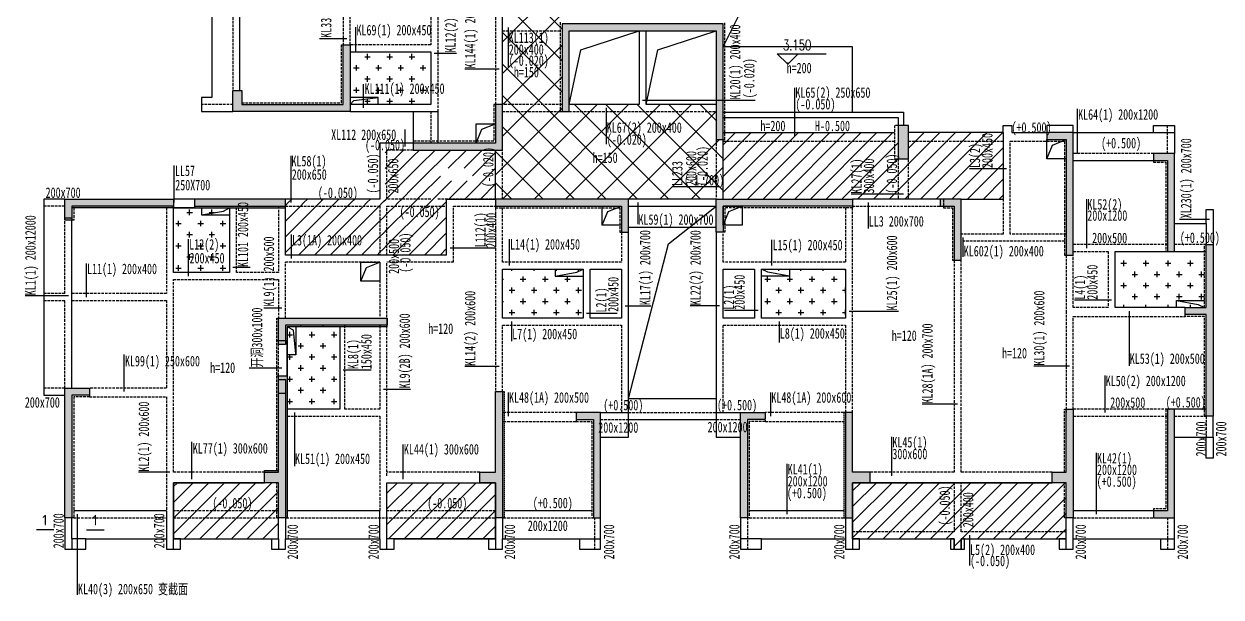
# Model space of a CAD drawing. Header units: millimetres. Extents: x 150839 to 219642, y 49429 to 88695.
# Drawn here: x 151111 to 185308, y 49429 to 65795 of the extents above; entities that cross this region are included whole.
import ezdxf
from ezdxf.enums import TextEntityAlignment as Align

# ---------------------------------------------------------------- set-up
doc = ezdxf.new("R2010")
doc.units = ezdxf.units.MM
doc.header["$LTSCALE"] = 300
doc.linetypes.add('DASH', pattern=[0.35, 0.25, -0.1])
doc.linetypes.add('HIDDEN2', pattern=[0.1875, 0.125, -0.0625])
doc.layers.get('DEFPOINTS').update_dxf_attribs({"color": 217, "linetype": 'HIDDEN2'})
for name, color, linetype in [('00-墙填充', 8, 'Continuous'), ('00-墙实线', 6, 'Continuous'), ('00-墙虚线-下层', 6, 'DASH'), ('00-平面洞口', 3, 'Continuous'), ('00-板厚度', 7, 'Continuous'), ('00-板填充', 8, 'Continuous'), ('00-梁实线', 2, 'Continuous'), ('00-梁编号', 2, 'Continuous'), ('00-梁虚线', 4, 'DASH'), ('DIM_ELEV', 3, 'Continuous'), ('E_detail', 125, 'Continuous'), ('THICK', 6, 'Continuous')]:
    doc.layers.add(name, color=color, linetype=linetype)
for name, color, linetype, lineweight in [('PUB_HATCH', 8, 'Continuous', 0), ('PUB_TEXT', 7, 'Continuous', 0), ('墙洞门', 174, 'Continuous', 18)]:
    doc.layers.add(name, color=color, linetype=linetype, lineweight=lineweight)
doc.styles.add('_TCH_DIM', font='simplex.shx', dxfattribs={"width": 0.8, "bigfont": 'gbcbig.shx'})
doc.styles.add('TSSD_Label', font='tssdeng.shx', dxfattribs={"width": 0.7, "bigfont": 'hztxt.shx'})
doc.styles.add('黑体', font='simhei.ttf', dxfattribs={"width": 0.7})

# ---------------------------------------------------------------- blocks, each defined once
blk = doc.blocks.new('df')
at = {"layer": '00-墙填充'}
for points in [[(932090, 46130), (927490, 46130), (927490, 43630), (927690, 43630), (927690, 45930), (931890, 45930), (931890, 42830), (932090, 42830)], [(921440, 45530), (921440, 43630), (918090, 43630), (918090, 44230), (918340, 44230), (918340, 43830), (921240, 43830), (921240, 45530)], [(923240, 42530), (925790, 42530), (925790, 43830), (925590, 43830), (925590, 42730), (923240, 42730)], [(937090, 42280), (937390, 42280), (937390, 43230), (937090, 43230)], [(941890, 40130), (941890, 39530), (942090, 39530), (942090, 43030), (941890, 43030), (941340, 43030), (941340, 42830), (941890, 42830)], [(944790, 39630), (944990, 39630), (944990, 42430), (944390, 42430), (944390, 42230), (944790, 42230)], [(913290, 40530), (913290, 41130), (916390, 41130), (916390, 40880), (913490, 40880), (913490, 40530)], [(916990, 41130), (916990, 40880), (917990, 40880), (918190, 40880), (919590, 40880), (919590, 41130)], [(929190, 40930), (929190, 40180), (929390, 40180), (929390, 40930), (929390, 41130), (925590, 41130), (925590, 40930), (925790, 40930)], [(932090, 40930), (932090, 40180), (931890, 40180), (931890, 40930), (931890, 41130), (935790, 41130), (935790, 40930), (935790, 40930), (935590, 40930)], [(938690, 39380), (938890, 39380), (938890, 41130), (938390, 41130), (938390, 40930), (938690, 40930)], [(945890, 34930), (945890, 37830), (945290, 37830), (945290, 38030), (945890, 38030), (945890, 39830), (946090, 39830), (946090, 34930)], [(919640, 37480), (919640, 37080), (919390, 37080), (919390, 37730), (922490, 37730), (922490, 37480)], [(919640, 36080), (919640, 32030), (919390, 32030), (919390, 33030), (918990, 33030), (918990, 33330), (919390, 33330), (919390, 36080)], [(913290, 32030), (913290, 35730), (913990, 35730), (913990, 35530), (913490, 35530), (913490, 32030)], [(925590, 33030), (925140, 33030), (925140, 33330), (925590, 33330), (925590, 35630), (925840, 35630), (925840, 32030), (925590, 32030)], [(928390, 35030), (927890, 35030), (927890, 34830), (928390, 34830), (928390, 32030), (928590, 32030), (928590, 35030)], [(932790, 35030), (933290, 35030), (933290, 34830), (932790, 34830), (932790, 32030), (932590, 32030), (932590, 35030)], [(935790, 33030), (936290, 33030), (936290, 33330), (935790, 33330), (935790, 35030), (935540, 35030), (935540, 32030), (935790, 32030)], [(941890, 33030), (941490, 33030), (941490, 33330), (941890, 33330), (941890, 35130), (942090, 35130), (942090, 32030), (941890, 32030)], [(944390, 32030), (944990, 32030), (944990, 35130), (944790, 35130), (944790, 32230), (944390, 32230)]]:
    blk.add_hatch(color=8, dxfattribs=at).paths.add_polyline_path(points)
at = {"layer": '00-墙实线', "color": 8, "linetype": 'ByBlock'}
for p, q in [((932090, 46130), (927490, 46130)), ((927490, 46130), (927490, 43630)), ((927690, 43630), (927690, 45930)), ((927690, 45930), (931890, 45930)), ((931890, 45930), (931890, 42830)), ((932090, 42830), (932090, 46130)), ((921240, 43830), (921240, 45530)), ((921240, 45530), (921440, 45530)), ((921440, 45530), (921440, 43630)), ((918090, 43630), (918090, 44230)), ((918090, 44230), (918340, 44230)), ((918340, 44230), (918340, 43830)), ((918340, 43830), (921240, 43830)), ((925790, 43830), (925590, 43830)), ((925590, 43830), (925590, 42730)), ((925790, 42530), (925790, 43830)), ((921440, 43630), (918090, 43630)), ((927490, 43630), (927690, 43630)), ((937390, 43230), (937090, 43230)), ((937090, 43230), (937090, 42280)), ((937390, 42280), (937390, 43230)), ((931890, 42830), (932090, 42830)), ((941890, 43030), (941340, 43030)), ((941340, 43030), (941340, 42830)), ((941340, 42830), (941890, 42830)), ((942090, 43030), (941890, 43030)), ((941890, 42830), (941890, 40130)), ((942090, 39530), (942090, 43030)), ((925590, 42730), (923240, 42730)), ((923240, 42730), (923240, 42530)), ((923240, 42530), (925790, 42530)), ((937090, 42280), (937390, 42280)), ((929390, 41130), (925590, 41130)), ((925590, 41130), (925590, 40930)), ((929390, 40930), (929390, 41130)), ((931890, 40930), (931890, 41130)), ((931890, 41130), (935790, 41130)), ((935790, 41130), (935790, 40930)), ((938890, 41130), (938390, 41130)), ((938390, 41130), (938390, 40930)), ((938890, 39380), (938890, 41130)), ((925590, 40930), (925590, 40930)), ((925590, 40930), (925790, 40930)), ((925790, 40930), (925790, 40930)), ((925790, 40930), (929190, 40930)), ((929190, 40930), (929190, 40180)), ((929390, 40180), (929390, 40930)), ((931890, 40180), (931890, 40930)), ((932090, 40930), (932090, 40180)), ((935590, 40930), (932090, 40930)), ((935790, 40930), (935590, 40930)), ((935590, 40930), (935590, 40930)), ((935790, 40930), (935790, 40930)), ((938390, 40930), (938690, 40930)), ((938690, 40930), (938690, 39380)), ((929190, 40180), (929390, 40180)), ((932090, 40180), (931890, 40180)), ((941890, 40130), (941890, 40130)), ((941890, 40130), (941890, 39530)), ((945890, 38030), (945890, 39830)), ((945890, 39830), (946090, 39830)), ((946090, 39830), (946090, 34930)), ((938690, 39380), (938890, 39380)), ((941890, 39530), (941890, 39530)), ((941890, 39530), (942090, 39530)), ((945290, 37830), (945290, 38030)), ((945290, 38030), (945890, 38030)), ((945890, 37830), (945290, 37830)), ((945890, 34930), (945890, 37830)), ((925590, 33330), (925590, 35630)), ((925590, 35630), (925840, 35630)), ((925840, 35630), (925840, 32030)), ((928390, 35030), (927890, 35030)), ((927890, 35030), (927890, 34830)), ((928590, 35030), (928390, 35030)), ((928590, 32030), (928590, 35030)), ((932590, 32030), (932590, 35030)), ((932590, 35030), (932790, 35030)), ((932790, 35030), (933290, 35030)), ((933290, 35030), (933290, 34830)), ((935790, 35030), (935540, 35030)), ((935540, 35030), (935540, 32030)), ((935790, 33330), (935790, 35030)), ((941890, 33330), (941890, 35130)), ((941890, 35130), (942090, 35130)), ((942090, 35130), (942090, 32030)), ((944990, 35130), (944790, 35130)), ((944790, 35130), (944790, 32230)), ((944990, 32030), (944990, 35130)), ((946090, 34930), (945890, 34930)), ((927890, 34830), (928390, 34830)), ((928390, 34830), (928390, 32030)), ((933290, 34830), (932790, 34830)), ((932790, 34830), (932790, 32030)), ((925140, 33030), (925140, 33330)), ((925140, 33330), (925590, 33330)), ((936290, 33330), (935790, 33330)), ((936290, 33030), (936290, 33330)), ((941490, 33030), (941490, 33330)), ((941490, 33330), (941890, 33330)), ((925590, 33030), (925140, 33030)), ((925590, 32030), (925590, 33030)), ((935790, 33030), (936290, 33030)), ((935790, 32030), (935790, 33030)), ((941890, 33030), (941490, 33030)), ((941890, 32030), (941890, 33030)), ((944790, 32230), (944390, 32230)), ((944390, 32230), (944390, 32030)), ((925840, 32030), (925590, 32030)), ((928390, 32030), (928590, 32030)), ((932790, 32030), (932590, 32030)), ((935540, 32030), (935790, 32030)), ((942090, 32030), (941890, 32030)), ((944390, 32030), (944990, 32030))]:
    blk.add_line(p, q, dxfattribs=at)
at = {"layer": '00-墙实线', "color": 8}
for p, q in [((944990, 42430), (944390, 42430)), ((944390, 42430), (944390, 42230)), ((944990, 39630), (944990, 42430)), ((944390, 42230), (944790, 42230)), ((944790, 42230), (944790, 39630)), ((913290, 40530), (913290, 41130)), ((913290, 41130), (916390, 41130)), ((916390, 41130), (916390, 40880)), ((916990, 41130), (916990, 40880)), ((919590, 41130), (916990, 41130)), ((919590, 40880), (919590, 41130)), ((916390, 40880), (913490, 40880)), ((913490, 40880), (913490, 40530)), ((916990, 40880), (917990, 40880)), ((917990, 40880), (917990, 40880)), ((917990, 40880), (918190, 40880)), ((918190, 40880), (918190, 40880)), ((918190, 40880), (919590, 40880)), ((913490, 40530), (913290, 40530)), ((944790, 39630), (944990, 39630)), ((919390, 37080), (919390, 37730)), ((919390, 37730), (919390, 37730)), ((919390, 37730), (922490, 37730)), ((922490, 37730), (922490, 37480)), ((919640, 37480), (919640, 37080)), ((922490, 37480), (919640, 37480)), ((919640, 37080), (919390, 37080)), ((919390, 33330), (919390, 36080)), ((919390, 36080), (919640, 36080)), ((919640, 36080), (919640, 32030)), ((913290, 32030), (913290, 35730)), ((913290, 35730), (913990, 35730)), ((913990, 35730), (913990, 35530)), ((913990, 35530), (913490, 35530)), ((913490, 35530), (913490, 32030)), ((918990, 33030), (918990, 33330)), ((918990, 33330), (919390, 33330)), ((919390, 33030), (918990, 33030)), ((919390, 32030), (919390, 33030)), ((913490, 32030), (913290, 32030)), ((919640, 32030), (919390, 32030))]:
    blk.add_line(p, q, dxfattribs=at)
at = {"layer": '00-墙虚线-下层', "color": 8}
for p, q in [((927440, 46180), (927440, 43630)), ((932140, 42830), (932140, 46180)), ((927690, 43630), (927690, 45930)), ((927690, 45930), (931890, 45930)), ((931890, 45930), (931890, 42830)), ((921190, 43880), (921190, 45530)), ((921190, 45530), (921440, 45530)), ((921440, 45530), (921440, 43630)), ((918090, 43630), (918090, 44230)), ((918090, 44230), (918340, 44230)), ((918340, 44230), (918340, 43880)), ((918340, 43880), (921190, 43880)), ((925790, 43830), (925540, 43830)), ((925540, 43830), (925540, 42780)), ((925790, 42530), (925790, 43830)), ((921440, 43630), (918090, 43630)), ((927440, 43630), (927690, 43630)), ((937090, 43229), (936990, 43230)), ((936990, 43230), (936990, 42280)), ((925540, 42780), (923240, 42780)), ((923240, 42780), (923240, 42530)), ((931890, 42830), (932140, 42830)), ((941890, 43030), (941340, 43030)), ((941340, 43030), (941340, 42780)), ((941340, 42780), (941840, 42780)), ((941840, 42780), (941840, 40130)), ((942090, 43030), (941890, 43030)), ((942090, 39530), (942090, 43030)), ((923240, 42530), (925790, 42530)), ((944990, 42430), (944390, 42430)), ((944390, 42430), (944390, 42180)), ((944990, 39630), (944990, 42430)), ((936990, 42280), (937090, 42280)), ((944390, 42180), (944740, 42180)), ((944740, 42180), (944740, 39630)), ((913290, 40530), (913290, 41130)), ((913290, 41130), (916390, 41130)), ((916390, 41130), (916390, 40880)), ((916990, 41130), (916990, 40880)), ((919590, 41130), (916990, 41130)), ((919590, 40880), (919590, 41130)), ((929390, 41130), (925590, 41130)), ((925590, 41130), (925590, 40880)), ((929390, 40930), (929390, 41130)), ((931890, 40930), (931890, 41130)), ((931890, 41130), (935790, 41130)), ((935790, 41130), (935790, 40880)), ((938890, 41130), (938390, 41130)), ((938390, 41130), (938390, 40880)), ((938890, 39380), (938890, 41130)), ((916390, 40880), (913540, 40880)), ((913540, 40880), (913540, 40530)), ((916990, 40880), (917990, 40880)), ((917990, 40880), (917990, 40880)), ((917990, 40880), (918190, 40880)), ((918190, 40880), (918190, 40880)), ((918190, 40880), (919590, 40880)), ((925590, 40880), (925590, 40880)), ((925590, 40880), (925790, 40880)), ((925790, 40880), (925790, 40880)), ((925790, 40880), (929140, 40880)), ((929140, 40880), (929140, 40180)), ((929390, 40180), (929390, 40930)), ((931890, 40180), (931890, 40930)), ((932140, 40880), (932140, 40180)), ((935590, 40880), (932140, 40880)), ((935790, 40880), (935590, 40880)), ((935590, 40880), (935590, 40880)), ((935790, 40880), (935790, 40880)), ((938390, 40880), (938640, 40880)), ((938640, 40880), (938640, 39380)), ((913540, 40530), (913290, 40530)), ((929140, 40180), (929390, 40180)), ((932140, 40180), (931890, 40180)), ((941840, 40130), (941840, 40130)), ((941840, 40130), (941840, 39530)), ((945840, 38030), (945840, 39830)), ((945840, 39830), (946090, 39830)), ((946090, 39830), (946090, 34930)), ((938640, 39380), (938890, 39380)), ((941840, 39530), (941840, 39530)), ((941840, 39530), (942090, 39530)), ((944740, 39630), (944990, 39630)), ((945290, 37780), (945290, 38030)), ((945290, 38030), (945840, 38030)), ((919340, 33380), (919340, 37730)), ((919340, 37730), (919390, 37730)), ((945840, 37780), (945290, 37780)), ((945840, 34930), (945840, 37780)), ((913290, 32030), (913290, 35730)), ((913290, 35730), (913990, 35730)), ((913990, 35730), (913990, 35480)), ((913990, 35480), (913540, 35480)), ((913540, 35480), (913540, 32030)), ((928390, 35030), (927890, 35030)), ((927890, 35030), (927890, 34780)), ((928590, 35030), (928390, 35030)), ((928590, 32030), (928590, 35030)), ((932590, 32030), (932590, 35030)), ((932590, 35030), (932790, 35030)), ((932790, 35030), (933290, 35030)), ((933290, 35030), (933290, 34780)), ((941840, 33330), (941840, 35130)), ((941840, 35130), (942090, 35130)), ((942090, 35130), (942090, 32030)), ((944990, 35130), (944740, 35130)), ((944740, 35130), (944740, 32280)), ((944990, 32030), (944990, 35130)), ((946090, 34930), (945840, 34930)), ((927890, 34780), (928340, 34780)), ((928340, 34780), (928340, 32030)), ((933290, 34780), (932840, 34780)), ((932840, 34780), (932840, 32030)), ((918990, 33330), (918990, 33380)), ((918990, 33380), (919340, 33380)), ((918990, 33030), (918990, 33330)), ((941490, 33030), (941490, 33330)), ((941490, 33330), (941840, 33330)), ((919340, 33030), (918990, 33030)), ((919340, 32030), (919340, 33030)), ((941840, 33030), (941490, 33030)), ((941840, 32030), (941840, 33030)), ((944740, 32280), (944390, 32280)), ((944390, 32280), (944390, 32030)), ((913540, 32030), (913290, 32030)), ((919390, 32030), (919340, 32030)), ((928340, 32030), (928590, 32030)), ((932840, 32030), (932590, 32030)), ((942090, 32030), (941840, 32030)), ((944390, 32030), (944990, 32030))]:
    blk.add_line(p, q, dxfattribs=at)
at = {"layer": '00-平面洞口', "color": 8}
for p, q in [((932090, 45480), (936347, 53955)), ((928026, 45394), (929690, 45930)), ((930226, 45394), (931890, 45930)), ((927690, 43830), (928026, 45394)), ((929890, 43830), (930226, 45394)), ((921440, 43830), (921546, 43948)), ((921546, 43948), (922241, 44030)), ((925040, 42730), (925040, 43280)), ((925040, 43280), (925590, 43280)), ((925040, 42730), (925203, 43123)), ((925203, 43123), (925590, 43280)), ((925590, 43280), (925590, 42730)), ((941340, 42280), (941340, 42830)), ((941340, 42830), (941890, 42830)), ((941503, 42673), (941890, 42830)), ((941890, 42830), (941890, 42280)), ((925590, 42730), (925040, 42730)), ((941340, 42280), (941503, 42673)), ((941890, 42280), (941340, 42280)), ((917190, 40680), (917815, 40787)), ((917815, 40787), (917990, 40880)), ((928640, 40380), (928640, 40930)), ((928640, 40930), (929190, 40930)), ((928640, 40380), (928803, 40773)), ((928803, 40773), (929190, 40930)), ((929190, 40930), (929190, 40380)), ((930530, 39850), (931890, 40930)), ((932090, 40380), (932090, 40930)), ((932090, 40930), (932640, 40930)), ((932090, 40380), (932253, 40773)), ((932253, 40773), (932640, 40930)), ((932640, 40930), (932640, 40380)), ((929190, 40380), (928640, 40380)), ((932640, 40380), (932090, 40380)), ((929390, 35430), (930530, 39850)), ((921740, 38780), (921740, 39330)), ((921740, 39330), (922290, 39330)), ((921903, 39173), (922290, 39330)), ((922290, 39330), (922290, 38780)), ((921740, 38780), (921903, 39173)), ((927290, 38930), (927915, 39037)), ((927915, 39037), (928090, 39130)), ((933365, 39037), (933190, 39130)), ((933990, 38930), (933365, 39037)), ((922290, 38780), (921740, 38780)), ((945040, 38230), (945665, 38122)), ((945665, 38122), (945840, 38030)), ((919815, 37387), (919640, 37480)), ((919890, 36705), (919815, 37387))]:
    blk.add_line(p, q, dxfattribs=at)
at = {"layer": '00-板填充', "color": 8}
for p, q in [((925790, 45616), (928903, 48729)), ((925790, 44718), (929391, 48319)), ((927490, 45978), (925790, 47678)), ((927490, 45080), (925790, 46780)), ((927490, 44182), (925790, 45882)), ((925790, 43820), (927490, 45520)), ((921853, 45193), (922012, 45193)), ((921932, 45113), (921932, 45272)), ((922488, 45193), (922647, 45193)), ((922567, 45113), (922567, 45272)), ((923123, 45193), (923282, 45193)), ((923202, 45113), (923202, 45272)), ((921535, 44875), (921694, 44875)), ((921615, 44796), (921615, 44954)), ((922170, 44875), (922329, 44875)), ((922250, 44796), (922250, 44954)), ((922805, 44875), (922964, 44875)), ((922885, 44796), (922885, 44954)), ((923440, 44875), (923599, 44875)), ((923520, 44796), (923520, 44954)), ((929645, 41130), (925790, 44984)), ((921853, 44558), (922012, 44558)), ((921932, 44478), (921932, 44637)), ((922488, 44558), (922647, 44558)), ((922567, 44478), (922567, 44637)), ((923123, 44558), (923282, 44558)), ((923202, 44478), (923202, 44637)), ((925790, 42922), (927490, 44622)), ((921535, 44240), (921694, 44240)), ((921615, 44161), (921615, 44319)), ((922170, 44240), (922329, 44240)), ((922250, 44161), (922250, 44319)), ((922805, 44240), (922964, 44240)), ((922885, 44161), (922885, 44319)), ((923440, 44240), (923599, 44240)), ((923520, 44161), (923520, 44319)), ((921853, 43923), (922012, 43923)), ((921932, 43843), (921932, 44002)), ((922488, 43923), (922647, 43923)), ((922567, 43843), (922567, 44002)), ((923123, 43923), (923282, 43923)), ((923202, 43843), (923202, 44002)), ((928747, 41130), (925790, 44086)), ((925794, 41130), (928494, 43830)), ((926692, 41130), (929392, 43830)), ((927590, 41130), (930290, 43830)), ((930543, 41130), (927843, 43830)), ((928488, 41130), (931188, 43830)), ((931441, 41130), (928741, 43830)), ((932090, 41378), (929639, 43830)), ((932090, 42276), (930537, 43830)), ((931890, 43374), (931435, 43830)), ((925590, 41824), (927490, 43724)), ((929386, 41130), (931890, 43634)), ((927848, 41130), (925790, 43188)), ((930284, 41130), (931984, 42830)), ((932090, 42674), (932446, 43030)), ((932090, 42225), (932895, 43030)), ((932090, 41776), (933344, 43030)), ((932090, 41327), (933793, 43030)), ((932342, 41130), (934242, 43030)), ((932791, 41130), (934691, 43030)), ((933240, 41130), (935140, 43030)), ((933689, 41130), (935589, 43030)), ((934138, 41130), (936038, 43030)), ((934587, 41130), (936487, 43030)), ((935036, 41130), (936936, 43030)), ((936383, 41130), (938283, 43030)), ((936832, 41130), (938732, 43030)), ((937281, 41130), (939181, 43030)), ((937390, 42586), (937834, 43030)), ((937730, 41130), (939630, 43030)), ((938179, 41130), (940079, 43030)), ((922440, 42453), (922517, 42530)), ((922440, 42004), (922966, 42530)), ((923240, 42355), (923415, 42530)), ((923440, 42106), (923864, 42530)), ((923440, 41657), (924313, 42530)), ((924242, 42010), (924762, 42530)), ((924691, 42010), (925211, 42530)), ((924928, 41797), (925590, 42460)), ((926950, 41130), (925590, 42490)), ((935485, 41130), (937090, 42735)), ((938628, 41130), (940090, 42591)), ((922440, 41555), (923240, 42355)), ((923240, 41906), (923440, 42106)), ((935934, 41130), (937090, 42286)), ((939077, 41130), (940090, 42142)), ((922464, 41130), (923240, 41906)), ((923440, 41208), (924015, 41783)), ((924709, 41130), (925590, 42011)), ((931182, 41130), (932090, 42038)), ((922913, 41130), (923240, 41457)), ((923240, 41457), (923440, 41657)), ((923811, 41130), (924328, 41646)), ((924260, 41130), (924777, 41646)), ((925158, 41130), (925590, 41562)), ((926052, 41130), (925590, 41592)), ((939526, 41130), (940090, 41693)), ((919670, 41030), (919770, 41130)), ((920119, 41030), (920219, 41130)), ((920568, 41030), (920668, 41130)), ((921017, 41030), (921117, 41130)), ((921466, 41030), (921566, 41130)), ((921915, 41030), (922015, 41130)), ((922364, 41030), (922390, 41056)), ((922390, 41056), (922464, 41130)), ((922813, 41030), (922913, 41130)), ((923262, 41030), (923440, 41208)), ((923711, 41030), (923811, 41130)), ((924160, 41030), (924190, 41060)), ((932080, 41130), (932090, 41140)), ((939975, 41130), (940090, 41245)), ((916773, 40748), (916932, 40748)), ((916852, 40668), (916852, 40827)), ((917408, 40748), (917567, 40748)), ((917487, 40668), (917487, 40827)), ((919590, 40950), (919670, 41030)), ((919590, 40501), (920019, 40930)), ((919590, 40052), (920468, 40930)), ((919590, 39603), (920917, 40930)), ((919966, 39530), (921366, 40930)), ((920019, 40930), (920119, 41030)), ((920415, 39530), (921815, 40930)), ((920468, 40930), (920568, 41030)), ((920864, 39530), (922264, 40930)), ((920917, 40930), (921017, 41030)), ((921366, 40930), (921466, 41030)), ((921815, 40930), (921915, 41030)), ((922264, 40930), (922364, 41030)), ((922390, 40607), (922490, 40707)), ((922490, 40707), (922713, 40930)), ((922490, 40258), (923162, 40930)), ((922490, 39809), (923611, 40930)), ((922660, 39530), (924060, 40930)), ((922713, 40930), (922813, 41030)), ((923162, 40930), (923262, 41030)), ((923611, 40930), (923711, 41030)), ((924060, 40930), (924160, 41030)), ((916455, 40430), (916614, 40430)), ((916535, 40351), (916535, 40509)), ((917090, 40430), (917249, 40430)), ((917170, 40351), (917170, 40509)), ((917725, 40430), (917884, 40430)), ((917805, 40351), (917805, 40509)), ((921313, 39530), (922290, 40507)), ((922290, 40507), (922390, 40607)), ((923109, 39530), (924190, 40611)), ((916773, 40113), (916932, 40113)), ((916852, 40033), (916852, 40192)), ((917408, 40113), (917567, 40113)), ((917487, 40033), (917487, 40192)), ((921762, 39530), (922290, 40058)), ((922290, 40058), (922390, 40158)), ((922390, 40158), (922490, 40258)), ((923558, 39530), (924190, 40162)), ((916455, 39795), (916614, 39795)), ((916535, 39716), (916535, 39874)), ((917090, 39795), (917249, 39795)), ((917170, 39716), (917170, 39874)), ((917725, 39795), (917884, 39795)), ((917805, 39716), (917805, 39874)), ((922290, 39609), (922390, 39709)), ((922390, 39709), (922490, 39809)), ((924007, 39530), (924190, 39713)), ((916773, 39478), (916932, 39478)), ((916852, 39398), (916852, 39557)), ((917408, 39478), (917567, 39478)), ((917487, 39398), (917487, 39557)), ((922211, 39530), (922290, 39609)), ((943535, 39217), (943535, 39376)), ((944170, 39217), (944170, 39376)), ((944805, 39217), (944805, 39376)), ((945440, 39217), (945440, 39376)), ((916455, 39160), (916614, 39160)), ((916535, 39081), (916535, 39239)), ((917090, 39160), (917249, 39160)), ((917170, 39081), (917170, 39239)), ((917725, 39160), (917884, 39160)), ((917805, 39081), (917805, 39239)), ((926060, 39081), (926060, 39130)), ((926695, 39081), (926695, 39130)), ((927330, 39081), (927330, 39130)), ((927965, 39081), (927965, 39130)), ((933680, 39081), (933680, 39130)), ((934315, 39081), (934315, 39130)), ((934950, 39081), (934950, 39130)), ((935585, 39081), (935585, 39130)), ((943455, 39296), (943614, 39296)), ((943852, 38899), (943852, 39058)), ((944090, 39296), (944249, 39296)), ((944487, 38899), (944487, 39058)), ((944725, 39296), (944884, 39296)), ((945122, 38899), (945122, 39058)), ((945360, 39296), (945519, 39296)), ((945757, 38899), (945757, 39058)), ((925790, 38843), (925822, 38843)), ((926298, 38843), (926457, 38843)), ((926377, 38763), (926377, 38922)), ((926933, 38843), (927092, 38843)), ((927012, 38763), (927012, 38922)), ((927568, 38843), (927727, 38843)), ((927647, 38763), (927647, 38922)), ((933283, 38843), (933442, 38843)), ((933362, 38763), (933362, 38922)), ((933918, 38843), (934077, 38843)), ((933997, 38763), (933997, 38922)), ((934553, 38843), (934712, 38843)), ((934632, 38763), (934632, 38922)), ((935188, 38843), (935347, 38843)), ((935267, 38763), (935267, 38922)), ((943290, 38979), (943297, 38979)), ((943455, 38661), (943614, 38661)), ((943535, 38582), (943535, 38741)), ((943773, 38979), (943932, 38979)), ((944090, 38661), (944249, 38661)), ((944170, 38582), (944170, 38741)), ((944408, 38979), (944567, 38979)), ((944725, 38661), (944884, 38661)), ((944805, 38582), (944805, 38741)), ((945043, 38979), (945202, 38979)), ((945360, 38661), (945519, 38661)), ((945440, 38582), (945440, 38741)), ((945678, 38979), (945837, 38979)), ((925980, 38525), (926139, 38525)), ((926060, 38446), (926060, 38604)), ((926615, 38525), (926774, 38525)), ((926695, 38446), (926695, 38604)), ((927250, 38525), (927409, 38525)), ((927330, 38446), (927330, 38604)), ((927885, 38525), (928044, 38525)), ((927965, 38446), (927965, 38604)), ((933600, 38525), (933759, 38525)), ((933680, 38446), (933680, 38604)), ((934235, 38525), (934394, 38525)), ((934315, 38446), (934315, 38604)), ((934870, 38525), (935029, 38525)), ((934950, 38446), (934950, 38604)), ((935505, 38525), (935590, 38525)), ((935585, 38446), (935585, 38604)), ((943290, 38344), (943297, 38344)), ((943773, 38344), (943932, 38344)), ((943852, 38264), (943852, 38423)), ((944408, 38344), (944567, 38344)), ((944487, 38264), (944487, 38423)), ((945043, 38344), (945202, 38344)), ((945122, 38264), (945122, 38423)), ((945678, 38344), (945837, 38344)), ((945757, 38264), (945757, 38423)), ((925790, 38208), (925822, 38208)), ((926060, 37811), (926060, 37969)), ((926298, 38208), (926457, 38208)), ((926377, 38128), (926377, 38287)), ((926695, 37811), (926695, 37969)), ((926933, 38208), (927092, 38208)), ((927012, 38128), (927012, 38287)), ((927330, 37811), (927330, 37969)), ((927568, 38208), (927727, 38208)), ((927647, 38128), (927647, 38287)), ((927965, 37811), (927965, 37969)), ((933283, 38208), (933442, 38208)), ((933362, 38128), (933362, 38287)), ((933680, 37811), (933680, 37969)), ((933918, 38208), (934077, 38208)), ((933997, 38128), (933997, 38287)), ((934315, 37811), (934315, 37969)), ((934553, 38208), (934712, 38208)), ((934632, 38128), (934632, 38287)), ((934950, 37811), (934950, 37969)), ((935188, 38208), (935347, 38208)), ((935267, 38128), (935267, 38287)), ((935585, 37811), (935585, 37969)), ((943535, 38030), (943535, 38106)), ((944170, 38030), (944170, 38106)), ((944805, 38030), (944805, 38106)), ((945440, 38030), (945440, 38106)), ((925980, 37890), (926139, 37890)), ((926615, 37890), (926774, 37890)), ((927250, 37890), (927409, 37890)), ((927885, 37890), (928044, 37890)), ((933600, 37890), (933759, 37890)), ((934235, 37890), (934394, 37890)), ((934870, 37890), (935029, 37890)), ((935505, 37890), (935590, 37890)), ((919710, 37176), (919710, 37334)), ((920027, 37493), (920027, 37530)), ((920345, 37176), (920345, 37334)), ((920662, 37493), (920662, 37530)), ((920980, 37176), (920980, 37334)), ((919630, 37255), (919789, 37255)), ((919948, 36938), (920107, 36938)), ((920027, 36858), (920027, 37017)), ((920265, 37255), (920424, 37255)), ((920583, 36938), (920742, 36938)), ((920662, 36858), (920662, 37017)), ((920900, 37255), (921059, 37255)), ((919630, 36620), (919789, 36620)), ((919710, 36541), (919710, 36699)), ((920265, 36620), (920424, 36620)), ((920345, 36541), (920345, 36699)), ((920900, 36620), (921059, 36620)), ((920980, 36541), (920980, 36699)), ((919948, 36303), (920107, 36303)), ((920027, 36223), (920027, 36382)), ((920583, 36303), (920742, 36303)), ((920662, 36223), (920662, 36382)), ((919630, 35985), (919789, 35985)), ((919710, 35906), (919710, 36064)), ((920265, 35985), (920424, 35985)), ((920345, 35906), (920345, 36064)), ((920900, 35985), (921059, 35985)), ((920980, 35906), (920980, 36064)), ((919948, 35668), (920107, 35668)), ((920027, 35630), (920027, 35747)), ((920027, 35588), (920027, 35630)), ((920583, 35668), (920742, 35668)), ((920662, 35630), (920662, 35747)), ((920662, 35588), (920662, 35630)), ((919630, 35350), (919789, 35350)), ((919710, 35271), (919710, 35429)), ((920265, 35350), (920424, 35350)), ((920345, 35271), (920345, 35429)), ((920900, 35350), (921059, 35350)), ((920980, 35271), (920980, 35429)), ((916390, 32918), (916501, 33030)), ((916390, 32469), (916950, 33030)), ((916390, 32020), (917400, 33030)), ((916390, 31571), (917849, 33030)), ((916698, 31430), (918298, 33030)), ((917147, 31430), (918747, 33030)), ((917596, 31430), (919196, 33030)), ((922490, 32732), (922788, 33030)), ((922490, 32283), (923237, 33030)), ((922490, 31834), (923686, 33030)), ((922535, 31430), (924135, 33030)), ((922984, 31430), (924584, 33030)), ((923433, 31430), (925033, 33030)), ((923882, 31430), (925482, 33030)), ((935790, 32798), (936023, 33030)), ((935790, 32349), (936472, 33030)), ((935790, 31900), (936921, 33030)), ((935790, 31451), (937370, 33030)), ((936218, 31430), (937819, 33030)), ((936667, 31430), (938268, 33030)), ((937117, 31430), (938717, 33030)), ((937566, 31430), (939166, 33030)), ((938015, 31430), (939615, 33030)), ((938464, 31430), (940064, 33030)), ((938913, 31430), (940513, 33030)), ((939362, 31430), (940962, 33030)), ((939811, 31430), (941411, 33030)), ((940260, 31430), (941860, 33030)), ((918045, 31430), (919390, 32775)), ((924331, 31430), (925590, 32689)), ((940709, 31430), (941890, 32611)), ((918494, 31430), (919390, 32326)), ((924780, 31430), (925590, 32240)), ((941158, 31430), (941890, 32162)), ((918943, 31430), (919390, 31877)), ((925229, 31430), (925590, 31791)), ((941607, 31430), (941890, 31713)), ((938690, 31207), (938890, 31407))]:
    blk.add_line(p, q, dxfattribs=at)
at = {"layer": '00-梁实线', "color": 8}
for p, q in [((925790, 43830), (925790, 48730)), ((917490, 46430), (917490, 44030)), ((918290, 44230), (918290, 46430)), ((929690, 45930), (929690, 43830)), ((929890, 43830), (929890, 45930)), ((921440, 45330), (923740, 45330)), ((923740, 45330), (923740, 43830)), ((935790, 45480), (932090, 45480)), ((935790, 43610), (935790, 45480)), ((917490, 44030), (917190, 44030)), ((917190, 44030), (917190, 43930)), ((917190, 43930), (917190, 43930)), ((917190, 43930), (917190, 43730)), ((922240, 44030), (921440, 44030)), ((923740, 43830), (921440, 43830)), ((922240, 43830), (922240, 44030)), ((929690, 43830), (927690, 43830)), ((931890, 43830), (929890, 43830)), ((917190, 43730), (917190, 43730)), ((917190, 43730), (917190, 43630)), ((917190, 43630), (918090, 43630)), ((921440, 43630), (923240, 43629)), ((923240, 43629), (923240, 42730)), ((923240, 43629), (923940, 43629)), ((923940, 43629), (923940, 42730)), ((932090, 43610), (932090, 43610)), ((932090, 43610), (937240, 43610)), ((932090, 43030), (932090, 43460)), ((932090, 43460), (937090, 43460)), ((937090, 43460), (937090, 43230)), ((937240, 43610), (937240, 43230)), ((940090, 43030), (940090, 43230)), ((940090, 43230), (940340, 43230)), ((940340, 43230), (940340, 43030)), ((942090, 43230), (941340, 43230)), ((941340, 43230), (941340, 43030)), ((942090, 43030), (942090, 43230)), ((944390, 43030), (944390, 43230)), ((944390, 43230), (944990, 43230)), ((944990, 43230), (944990, 42430)), ((932090, 43030), (936990, 43030)), ((932090, 41130), (932090, 42830)), ((940090, 43030), (937390, 43030)), ((940090, 43030), (940090, 41130)), ((940340, 43030), (941340, 43030)), ((942090, 43030), (944390, 43030)), ((944390, 43030), (944990, 43030)), ((923240, 42730), (922290, 42730)), ((922290, 42730), (922290, 41130)), ((925590, 41130), (925590, 42530)), ((942090, 42230), (944390, 42230)), ((913290, 41130), (912690, 41130)), ((912690, 41130), (912690, 35530)), ((916990, 41130), (916390, 41130)), ((916990, 41130), (916390, 41130)), ((922290, 41130), (919590, 41130)), ((924190, 41130), (925590, 41130)), ((924190, 39530), (924190, 41130)), ((931890, 41130), (929390, 41130)), ((938390, 41130), (935790, 41130)), ((938890, 41130), (940090, 41130)), ((916390, 39030), (916390, 40930)), ((916990, 40880), (916390, 40880)), ((916390, 40880), (916990, 40880)), ((917190, 40880), (917190, 40680)), ((917990, 40880), (917990, 39030)), ((919590, 39530), (919590, 40930)), ((929390, 40930), (931890, 40930)), ((945890, 40430), (945890, 40830)), ((945890, 40830), (946090, 40830)), ((946090, 40830), (946090, 39830)), ((913490, 35730), (913490, 40530)), ((917190, 40680), (917990, 40680)), ((944990, 40430), (945890, 40430)), ((945890, 40430), (945890, 39830)), ((929390, 40330), (931890, 40330)), ((929390, 34830), (929390, 40180)), ((931890, 40180), (931890, 34830)), ((924190, 39530), (919590, 39530)), ((943290, 38030), (943290, 39630)), ((943290, 39630), (944790, 39630)), ((944990, 39630), (945890, 39630)), ((917990, 39030), (916390, 39030)), ((925790, 37730), (925790, 39130)), ((925790, 39130), (928090, 39130)), ((927290, 39130), (927290, 38930)), ((928090, 39130), (928090, 37730)), ((928290, 39130), (929190, 39130)), ((928290, 37730), (928290, 39130)), ((929190, 39130), (929190, 37730)), ((932090, 39130), (932990, 39130)), ((932090, 37730), (932090, 39130)), ((932990, 39130), (932990, 37730)), ((933190, 39130), (935590, 39130)), ((933190, 37730), (933190, 39130)), ((933990, 39130), (933990, 38930)), ((935590, 39130), (935590, 37730)), ((927290, 38930), (928090, 38930)), ((933990, 38930), (933190, 38930)), ((945290, 38030), (943290, 38030)), ((945040, 38030), (945040, 38230)), ((945040, 38230), (945840, 38230)), ((928090, 37730), (925790, 37730)), ((929190, 37730), (928290, 37730)), ((932990, 37730), (932090, 37730)), ((935590, 37730), (933190, 37730)), ((919890, 37480), (919890, 36680)), ((921140, 37480), (921140, 35130)), ((919640, 37080), (919340, 37080)), ((919640, 37080), (919640, 36080)), ((919640, 36080), (919640, 37080)), ((919890, 36680), (919640, 36680)), ((919340, 36080), (919640, 36080)), ((912690, 35530), (913290, 35530)), ((929390, 35430), (931890, 35430)), ((921140, 35130), (919640, 35130)), ((928590, 35030), (929390, 35030)), ((931890, 35030), (932590, 35030)), ((945890, 35130), (944990, 35130)), ((946090, 34330), (946090, 34930)), ((929390, 34330), (929390, 34830)), ((929390, 34830), (931890, 34830)), ((929390, 34830), (931890, 34830)), ((931890, 34830), (931890, 34330)), ((928590, 34330), (929390, 34330)), ((931890, 34330), (932590, 34330)), ((944990, 34330), (946090, 34330)), ((945890, 33730), (945890, 34330)), ((946090, 34330), (946090, 34330)), ((946090, 34330), (946090, 34330)), ((946090, 34330), (946090, 33730)), ((946090, 33730), (945890, 33730)), ((916390, 31130), (916390, 33030)), ((916390, 33030), (918990, 33030)), ((916390, 33030), (916390, 31430)), ((919390, 33030), (916390, 33030)), ((919390, 31430), (919390, 33030)), ((922490, 33030), (925140, 33030)), ((922490, 32030), (922490, 33030)), ((922490, 33030), (925590, 33030)), ((922490, 31430), (922490, 33030)), ((925590, 33030), (925593, 31430)), ((935790, 33030), (935790, 31430)), ((941890, 33030), (935790, 33030)), ((936290, 33030), (938790, 33030)), ((938790, 33030), (941490, 33030)), ((941890, 31430), (941890, 33030)), ((916190, 32230), (913540, 32230)), ((916190, 32230), (916190, 31430)), ((922290, 32230), (919640, 32230)), ((922290, 31429), (922290, 32230)), ((928340, 32230), (925840, 32230)), ((935540, 32230), (932840, 32230)), ((944390, 32230), (942090, 32230)), ((913290, 32030), (913290, 31130)), ((913490, 31430), (913490, 32030)), ((919390, 31430), (919390, 32030)), ((919590, 32030), (919590, 31430)), ((922490, 31129), (922490, 32030)), ((925592, 31429), (925592, 32030)), ((925790, 32030), (925790, 31429)), ((928590, 31129), (928590, 32029)), ((932590, 32030), (932590, 31130)), ((935590, 32030), (935590, 31430)), ((935790, 31429), (935790, 32030)), ((941890, 31429), (941890, 32030)), ((942090, 31430), (942090, 32030)), ((944990, 31130), (944990, 32030)), ((913290, 31130), (913890, 31130)), ((913890, 31430), (913490, 31430)), ((913490, 31430), (913490, 31130)), ((913890, 31130), (913890, 31430)), ((913890, 31430), (916190, 31430)), ((916190, 31430), (916190, 31130)), ((916190, 31130), (916590, 31130)), ((916590, 31430), (916390, 31430)), ((916390, 31430), (919390, 31430)), ((916590, 31130), (916590, 31430)), ((916590, 31430), (919190, 31430)), ((919190, 31430), (919190, 31130)), ((919190, 31430), (919390, 31430)), ((919190, 31130), (919590, 31130)), ((919390, 31430), (919390, 31130)), ((919590, 31130), (919590, 31430)), ((919590, 31430), (922290, 31429)), ((922290, 31429), (922290, 31129)), ((922290, 31129), (922690, 31129)), ((925593, 31430), (922490, 31430)), ((922690, 31429), (922490, 31429)), ((922690, 31129), (922690, 31429)), ((922690, 31429), (925390, 31429)), ((925390, 31429), (925390, 31129)), ((925390, 31429), (925592, 31429)), ((925390, 31129), (925790, 31129)), ((925592, 31429), (925592, 31129)), ((925790, 31129), (925790, 31429)), ((925790, 31429), (927990, 31429)), ((927990, 31430), (928590, 31430)), ((927990, 31429), (927990, 31129)), ((927990, 31129), (928590, 31129)), ((933190, 31430), (932590, 31430)), ((932590, 31130), (933190, 31130)), ((933190, 31130), (933190, 31430)), ((933190, 31430), (935590, 31430)), ((935590, 31430), (935590, 31130)), ((935590, 31130), (935990, 31130)), ((935990, 31430), (935790, 31429)), ((935790, 31430), (938690, 31430)), ((935790, 31429), (935790, 31130)), ((935990, 31130), (935990, 31430)), ((935990, 31430), (938590, 31430)), ((938590, 31430), (938590, 31130)), ((938690, 31429), (938590, 31430)), ((938590, 31130), (938990, 31130)), ((938690, 31430), (938690, 31130)), ((938690, 31130), (938690, 31429)), ((938690, 31130), (938890, 31130)), ((938990, 31430), (938890, 31430)), ((938890, 31430), (938890, 31130)), ((938890, 31130), (938890, 31430)), ((938890, 31430), (941890, 31430)), ((938990, 31130), (938990, 31430)), ((938990, 31430), (941690, 31430)), ((941690, 31430), (941690, 31130)), ((941890, 31429), (941690, 31429)), ((941690, 31130), (942090, 31130)), ((941890, 31130), (941890, 31429)), ((942090, 31130), (942090, 31430)), ((942090, 31430), (944590, 31430)), ((944590, 31430), (944590, 31130)), ((944590, 31430), (944990, 31430)), ((944590, 31130), (944990, 31130))]:
    blk.add_line(p, q, dxfattribs=at)
at = {"layer": '00-梁编号', "color": 8}
for p, q in [((921601, 45330), (921601, 46041)), ((925950, 46030), (925950, 44909)), ((921340, 45709), (920566, 45709)), ((923840, 45296), (924476, 45296)), ((925690, 44840), (924714, 44840)), ((921823, 43730), (921823, 44406)), ((934140, 42930), (934140, 44306)), ((929790, 43955), (933010, 43955)), ((928751, 43730), (928751, 42697)), ((942215, 42430), (942215, 43703)), ((923005, 42630), (923005, 43120)), ((916415, 41030), (916415, 42087)), ((919743, 42366), (919743, 41030)), ((940190, 41997), (939133, 41997)), ((931990, 41483), (930658, 41483)), ((937240, 41268), (935749, 41268)), ((942477, 39730), (942477, 41129)), ((929657, 41030), (929657, 40409)), ((936234, 41030), (936234, 40285)), ((945132, 40555), (945990, 40555)), ((919760, 39430), (919760, 40115)), ((938949, 39477), (938949, 40030)), ((916824, 38930), (916824, 39987)), ((924290, 39733), (925593, 39733)), ((925987, 39230), (925987, 39987)), ((933487, 39230), (933487, 39969)), ((913902, 38330), (913902, 39287)), ((918090, 39188), (918584, 39188)), ((913390, 38363), (912153, 38363)), ((919490, 38011), (918976, 38011)), ((929290, 38082), (930027, 38082)), ((931990, 38080), (931151, 38080)), ((943190, 38238), (942133, 38238)), ((926048, 37630), (926048, 37068)), ((928190, 37873), (929064, 37873)), ((933090, 37951), (932130, 37951)), ((933690, 37630), (933690, 37032)), ((935690, 37930), (937099, 37930)), ((943691, 37930), (943691, 36364)), ((914978, 35630), (914978, 36687)), ((919490, 36297), (918555, 36297)), ((921240, 36255), (922036, 36255)), ((925690, 36348), (924714, 36348)), ((941990, 36355), (940969, 36355)), ((943003, 35030), (943003, 36087)), ((922390, 35704), (923157, 35704)), ((925958, 34930), (925958, 35604)), ((933451, 34930), (933451, 35604)), ((938790, 35273), (937775, 35273)), ((919844, 35030), (919844, 33504)), ((916917, 33130), (916917, 34198)), ((936908, 33230), (936908, 34337)), ((922954, 33130), (922954, 34116)), ((942753, 32130), (942753, 33880)), ((933917, 32130), (933917, 33565)), ((916290, 33328), (915392, 33328)), ((913640, 32130), (913640, 29828)), ((939128, 31530), (939128, 30661))]:
    blk.add_line(p, q, dxfattribs=at)
at = {"layer": '00-梁虚线', "color": 8}
for p, q in [((918090, 46430), (918090, 44230)), ((921240, 46430), (921240, 45530)), ((921440, 45530), (921440, 46430)), ((923740, 46430), (923740, 45530)), ((923940, 46430), (923940, 43631)), ((925590, 46430), (925590, 43830)), ((925790, 45930), (927440, 45930)), ((925790, 43830), (925790, 45930)), ((929690, 45930), (929690, 43830)), ((929890, 43830), (929890, 45930)), ((923740, 45530), (921440, 45530)), ((923740, 45230), (923740, 43830)), ((918090, 43830), (917190, 43830)), ((927490, 43830), (925790, 43830)), ((929690, 43830), (927690, 43830)), ((931890, 43830), (929890, 43830)), ((921440, 43630), (923240, 43629)), ((923240, 43629), (923240, 42730)), ((923740, 43630), (923740, 42730)), ((925790, 43630), (927490, 43630)), ((927690, 43630), (931890, 43630)), ((937090, 43229), (937090, 43230)), ((944790, 42430), (944790, 43230)), ((931890, 42830), (931890, 41130)), ((932090, 42780), (936990, 42780)), ((937390, 42780), (940090, 42780)), ((940290, 42780), (941340, 42780)), ((940290, 40130), (940290, 42780)), ((923240, 42730), (922290, 42730)), ((922290, 42730), (922290, 41130)), ((923240, 42530), (922490, 42530)), ((922490, 41130), (922490, 42530)), ((925790, 41130), (925790, 42530)), ((944390, 42430), (942090, 42430)), ((937090, 42280), (937090, 41130)), ((937390, 41130), (937390, 42280)), ((916990, 41130), (916390, 41130)), ((922290, 41130), (919590, 41130)), ((923740, 41130), (922490, 41130)), ((925590, 41130), (923940, 41130)), ((931890, 41130), (929390, 41130)), ((940090, 41130), (940090, 40130)), ((913290, 40930), (912690, 40930)), ((916190, 40880), (916190, 38430)), ((918190, 39030), (918190, 40880)), ((919390, 40930), (919390, 39030)), ((919590, 40930), (922290, 40930)), ((922290, 40930), (922290, 39530)), ((922490, 39530), (922490, 40930)), ((922490, 40930), (924190, 40930)), ((924390, 39330), (924390, 40930)), ((924390, 40930), (925590, 40930)), ((925590, 40880), (925590, 35630)), ((925790, 39330), (925790, 40880)), ((935590, 40880), (935590, 39330)), ((935790, 40930), (938390, 40930)), ((935790, 35030), (935790, 40880)), ((913289, 38430), (913289, 40530)), ((929190, 40180), (929190, 39330)), ((932090, 39330), (932090, 40180)), ((940090, 40130), (938890, 40130)), ((941890, 40130), (940290, 40130)), ((941840, 39930), (938890, 39930)), ((944790, 39830), (942090, 39830)), ((945890, 39830), (944990, 39830)), ((919590, 37730), (919590, 39330)), ((922290, 39330), (919590, 39330)), ((922290, 39330), (922290, 37755)), ((922490, 37755), (922490, 39330)), ((924390, 39330), (922490, 39330)), ((929190, 39330), (925790, 39330)), ((935590, 39330), (932090, 39330)), ((938690, 39380), (938690, 33330)), ((938890, 33330), (938890, 39380)), ((941890, 39530), (941890, 37930)), ((942090, 39630), (943090, 39630)), ((942090, 38030), (942090, 39530)), ((943090, 39630), (943090, 38030)), ((919390, 39030), (918190, 39030)), ((916389, 33330), (916389, 38830)), ((916390, 38830), (919390, 38830)), ((919390, 38830), (919390, 37730)), ((913289, 38430), (912690, 38430)), ((916190, 38430), (913490, 38430)), ((912690, 38230), (913289, 38230)), ((913289, 35730), (913289, 38230)), ((913490, 38230), (916190, 38230)), ((916190, 38230), (916190, 35730)), ((943090, 38030), (942090, 38030)), ((941890, 37930), (941890, 35030)), ((942090, 35130), (942090, 37780)), ((942090, 37780), (945290, 37780)), ((921140, 37480), (921140, 35130)), ((921290, 35130), (921290, 37505)), ((922290, 37505), (922290, 35130)), ((922490, 33230), (922490, 37505)), ((925790, 35630), (925790, 37530)), ((925790, 37530), (929190, 37530)), ((929190, 37530), (929190, 35030)), ((932090, 37530), (935590, 37530)), ((932090, 35030), (932090, 37530)), ((935590, 37530), (935590, 35030)), ((919390, 36080), (919390, 37080)), ((913290, 35730), (912690, 35730)), ((916190, 35730), (913990, 35730)), ((913990, 35480), (916190, 35480)), ((916190, 35480), (916190, 32230)), ((919640, 34930), (922290, 34930)), ((922290, 35130), (921290, 35130)), ((922290, 34930), (922290, 32230)), ((927890, 35030), (925815, 35030)), ((929390, 35030), (931890, 35030)), ((935540, 35030), (933290, 35030)), ((944790, 35130), (942090, 35130)), ((942090, 34930), (944790, 34930)), ((944990, 34930), (945890, 34930)), ((945890, 34930), (945890, 34330)), ((925815, 34780), (927890, 34780)), ((928590, 34830), (929390, 34830)), ((931890, 34830), (932590, 34830)), ((933290, 34780), (935540, 34780)), ((918990, 33330), (916389, 33330)), ((925140, 33330), (922490, 33330)), ((938690, 33330), (936290, 33330)), ((941490, 33330), (938890, 33330)), ((938690, 33030), (938690, 31630)), ((938890, 31630), (938890, 33030)), ((919390, 32230), (916390, 32230)), ((925590, 32230), (922490, 32230)), ((913540, 32030), (916190, 32030)), ((916390, 32030), (919390, 32030)), ((919615, 32030), (925590, 32030)), ((925815, 32030), (928390, 32030)), ((928418, 32030), (928418, 31129)), ((932790, 32030), (932790, 31130)), ((932840, 32030), (935565, 32030)), ((942090, 32030), (944390, 32030)), ((944790, 32030), (944790, 31130)), ((938690, 31630), (935790, 31630)), ((941890, 31630), (938890, 31630))]:
    blk.add_line(p, q, dxfattribs=at)
at = {"layer": 'DIM_ELEV', "color": 8}
for p, q in [((933939, 44980), (933639, 45280)), ((933639, 45280), (935032, 45280)), ((933939, 44980), (934239, 45280))]:
    blk.add_line(p, q, dxfattribs=at)
at = {"layer": 'THICK', "color": 8}
for p, q in [((912974, 31688), (912474, 31688)), ((913909, 31688), (914409, 31688))]:
    blk.add_line(p, q, dxfattribs=at)
at = {"layer": '墙洞门', "color": 8}
blk.add_line((916990, 41130), (916390, 41130), dxfattribs=at)
blk.add_line((916990, 41130), (916390, 41130), dxfattribs=at)
at = {"layer": '墙洞门', "color": 8, "linetype": 'ByBlock'}
blk.add_line((916990, 41130), (916390, 41130), dxfattribs=at)
at = {"layer": '00-板厚度', "color": 8, "style": '黑体', "width": 0.7}
for s, p in [('h=150', (926115, 44605)), ('h=150', (928363, 42160)), ('h=120', (923667, 37280)), ('h=120', (917438, 36165))]:
    blk.add_text(s, height=300, dxfattribs=at).set_placement(p)
for s, p in [('h=200', (934262, 44873)), ('h=200', (933514, 43219)), ('H-0.500', (935215, 43219)), ('h=120', (937265, 37230)), ('h=120', (940415, 36730))]:
    blk.add_text(s, height=300, dxfattribs=at).set_placement(p, align=Align.MIDDLE_CENTER)
at = {"layer": '00-梁编号', "color": 8, "ltscale": 3000, "style": '黑体', "width": 0.7}
for s, p in [('KL33(1) 200x500', (920901, 45734)), ('KL12(2) 200x500 ', (924450, 45314)), ('KL144(1) 200x600', (925014, 44858)), ('KL20(1) 200x400', (932584, 43972)), ('(-0.020)', (932985, 44007)), ('200x450', (939787, 42015)), ('XL230(1) 200x700', (945465, 40579)), ('(-0.020)', (925530, 41472)), ('200x600', (931326, 41501)), ('(-0.020)', (931651, 41501)), ('L3(2)', (939433, 42015)), ('(-0.050)', (922236, 41289)), ('200x650', (922816, 41286)), ('LL233', (930931, 41501)), ('KL27(1)', (936049, 41285)), ('300x400', (936406, 41285)), ('(-0.050)', (937060, 41285)), ('KL101 200x450', (918524, 39188)), ('L112(1)', (925306, 39751)), ('200x400', (925614, 39736)), ('KL1(1) 200x12000', (912453, 38381)), ('(-0.050)', (923163, 39028)), ('KL17(1) 200x700', (930012, 38099)), ('KL22(2) 200x700', (931451, 38097)), ('KL25(1) 200x600', (937063, 37948)), ('200x500', (922834, 38992)), ('200x450', (942787, 38255)), ('200x450', (929103, 37907)), ('L2(1)', (932407, 37969)), ('200x450', (932708, 37969)), ('L4(1)', (942433, 38255)), ('KL14(2) 200x600', (925014, 36365)), ('L2(1)', (928757, 37891)), ('KL30(1) 200x600', (941269, 36372)), ('开洞300x1000', (918926, 36315)), ('KL9(2B) 200x600', (923143, 35722)), ('KL28(1A) 200x700', (938075, 35291)), ('KL8(1)', (921667, 36272)), ('150x450', (922049, 36272)), ('KL2(1) 200x600', (915692, 33345)), ('200x700', (945897, 33779)), ('200x700', (946467, 33779)), ('(-0.050)', (938570, 31807)), ('200x400', (939240, 31758)), ('200x700', (913256, 31156)), ('200x700', (916129, 31156)), ('200x700', (919944, 30840)), ('200x700', (922254, 30840)), ('200x700', (926147, 30840)), ('200x700', (928980, 30840)), ('200x700', (932561, 30840)), ('200x700', (935556, 30840)), ('200x700', (942454, 30840)), ('200x700', (945367, 30840))]:
    blk.add_text(s, height=300, rotation=90, dxfattribs=at).set_placement(p)
for s, p in [('KL69(1) 200x450', (921618, 45805)), ('KL113(1)', (925968, 45589)), ('200x400', (925968, 45250)), ('(-0.020)', (925968, 44934)), ('KL111(1) 200x450', (921849, 44134)), ('KL65(2) 250x650', (934157, 44022)), ('(-0.050)', (934157, 43689)), ('KL64(1) 200x1200', (942233, 43396)), ('XL112 200x650', (920896, 42819)), ('KL67(2) 200x400', (928768, 43021)), (' (+0.500)', (940186, 43024)), ('(-0.050)', (921861, 42524)), ('(-0.020)', (928768, 42679)), (' (+0.500)', (942746, 42578)), ('LL57', (916433, 41787)), ('KL58(1)', (919761, 42064)), ('200x650', (919769, 41682)), ('(-1.700)', (930977, 41521)), ('200x700', (912738, 41163)), ('250X700', (916441, 41380)), ('(-0.050)', (920516, 41160)), ('KL52(2)', (942495, 40829)), ('(-0.050)', (922850, 40616)), ('KL59(1) 200x700', (929674, 40396)), ('200x1200', (942495, 40510)), ('LL3 200x700', (936252, 40345)), ('L12(2)', (916841, 39687)), ('L3(1A) 200x400', (919777, 39805)), ('L14(1) 200x450', (926004, 39687)), ('200x500', (942633, 39870)), (' (+0.500)', (944996, 39878)), ('L15(1) 200x450', (933505, 39669)), ('KL602(1) 200x400', (938966, 39494)), ('200x450', (916850, 39293)), ('L11(1) 200x400', (913920, 38987)), ('L7(1) 200x450', (926066, 37128)), ('L8(1) 200x450', (933711, 37144)), ('KL99(1) 250x600', (915004, 36353)), ('KL53(1) 200x500', (943708, 36424)), ('KL50(2) 200x1200', (943021, 35787)), ('KL48(1A) 200x500', (925975, 35314)), ('KL48(1A) 200x600', (933469, 35314)), ('200x700', (912144, 35174)), (' (+0.500)', (928526, 35097)), (' (+0.500)', (931776, 35097)), ('200x500', (943151, 35170)), (' (+0.500)', (944592, 35177)), ('200x1200', (928526, 34457)), ('200x1200', (931648, 34470)), ('KL77(1) 300x600', (916942, 33863)), ('KL45(1)', (936926, 34037)), ('KL51(1) 200x450', (919862, 33564)), ('KL44(1) 300x600', (922972, 33835)), ('300x600', (936926, 33702)), ('KL42(1)', (942771, 33580)), ('KL41(1)', (933935, 33265)), ('200x1200', (942771, 33251)), ('200x1200', (933935, 32923)), (' (+0.500)', (942619, 32914)), (' (+0.500)', (933771, 32586)), ('(-0.050)', (917502, 32297)), ('(-0.050)', (923640, 32297)), (' (+0.500)', (926511, 32302)), ('200x1200', (926511, 31652)), ('L5(2) 200x400', (939146, 30966)), ('(-0.050)', (939146, 30647)), ('KL40(3) 200x650 变截面', (913663, 29844))]:
    blk.add_text(s, height=300, dxfattribs=at).set_placement(p)
at = {"layer": '00-梁编号', "color": 8, "linetype": 'Continuous', "style": '黑体', "width": 0.7}
blk.add_text('KL9(1) 200x500', height=300, rotation=90, dxfattribs=at).set_placement((919264, 38061))
at = {"layer": 'PUB_TEXT', "color": 8, "style": '_TCH_DIM', "width": 0.705882}
blk.add_text('3.150', height=297.5, rotation=360, dxfattribs=at).set_placement((933802, 45380))
at = {"layer": 'THICK', "color": 8, "style": 'TSSD_Label'}
for p in [(912643, 31813), (914079, 31813)]:
    blk.add_text('1', height=300, dxfattribs=at).set_placement(p)
blk = doc.blocks.new('rtwhrwg')
at = {"layer": 'PUB_HATCH'}
for points in [[(154627, 65795), (150027, 65795), (150027, 63295), (150227, 63295), (150227, 65595), (154427, 65595), (154427, 62495), (154627, 62495)], [(143977, 65195), (143777, 65195), (143777, 63495), (140877, 63495), (140877, 63895), (140627, 63895), (140627, 63295), (143977, 63295)], [(148327, 63495), (148127, 63495), (148127, 62395), (145777, 62395), (145777, 62195), (148327, 62195)], [(159927, 62895), (159627, 62895), (159627, 61945), (159927, 61945)], [(164627, 62695), (164427, 62695), (163877, 62695), (163877, 62495), (164427, 62495), (164427, 59795), (164427, 59195), (164627, 59195)], [(167527, 62095), (166927, 62095), (166927, 61895), (167327, 61895), (167327, 59295), (167527, 59295)], [(138927, 60795), (135827, 60795), (135827, 60245), (136027, 60245), (136027, 60595), (138927, 60595)], [(142127, 60795), (139527, 60795), (139527, 60595), (140527, 60595), (140727, 60595), (142127, 60595)], [(151927, 60795), (148127, 60795), (148127, 60595), (148327, 60595), (151727, 60595), (151727, 59845), (151927, 59845), (151927, 60595)], [(158327, 60795), (154427, 60795), (154427, 60595), (154427, 59845), (154627, 59845), (154627, 60595), (158127, 60595), (158327, 60595)], [(161427, 60795), (160827, 60795), (160827, 60595), (161227, 60595), (161227, 59045), (161427, 59045)], [(168627, 59495), (168427, 59495), (168427, 57695), (167827, 57695), (167827, 57495), (168427, 57495), (168427, 54595), (168627, 54595)], [(142127, 57195), (145027, 57195), (145027, 57395), (141927, 57395), (141927, 56645), (142127, 56645)], [(136027, 55195), (136527, 55195), (136527, 55395), (135827, 55395), (135827, 51695), (136027, 51695)], [(148327, 55295), (148127, 55295), (148127, 52995), (147677, 52995), (147677, 52695), (148127, 52695), (148127, 51695), (148327, 51695)], [(164627, 54795), (164427, 54795), (164427, 52995), (164027, 52995), (164027, 52695), (164427, 52695), (164427, 51695), (164627, 51695)], [(167527, 54795), (167327, 54795), (167327, 51895), (166927, 51895), (166927, 51695), (167527, 51695)], [(151127, 54695), (150927, 54695), (150427, 54695), (150427, 54495), (150927, 54495), (150927, 51695), (151127, 51695)], [(155327, 54495), (155827, 54495), (155827, 54695), (155327, 54695), (155127, 54695), (155127, 51695), (155327, 51695)], [(158827, 52995), (158327, 52995), (158327, 54695), (158127, 54695), (158127, 51695), (158327, 51695), (158327, 52695), (158827, 52695)]]:
    blk.add_hatch(color=256, dxfattribs=at).paths.add_polyline_path(points)
h = blk.add_hatch(color=256, dxfattribs=at)
h.paths.add_polyline_path([(142127, 55645), (141927, 55645), (141927, 55245), (142127, 55245)])
h.paths.add_polyline_path([(142127, 55245), (141927, 55245), (141927, 53045), (141527, 53045), (141527, 52695), (141927, 52695), (141927, 51695), (142127, 51695)])
at = {"layer": '00-墙实线'}
blk.add_line((142127, 55245), (141927, 55245), dxfattribs=at)
at = {"layer": '00-墙实线', "linetype": 'ByBlock'}
for points in [[(154627, 65795), (150027, 65795), (150027, 63295), (150227, 63295), (150227, 65595), (154427, 65595), (154427, 62495), (154627, 62495)], [(143977, 65195), (143977, 63295), (140627, 63295), (140627, 63895), (140877, 63895), (140877, 63495), (143777, 63495), (143777, 65195)], [(145777, 62195), (148327, 62195), (148327, 63495), (148127, 63495), (148127, 62395), (145777, 62395)], [(159627, 61945), (159927, 61945), (159927, 62895), (159627, 62895)], [(164427, 59795), (164427, 59795), (164427, 59195), (164427, 59195), (164627, 59195), (164627, 62695), (164427, 62695), (163877, 62695), (163877, 62495), (164427, 62495)], [(151727, 60595), (151727, 59845), (151927, 59845), (151927, 60595), (151927, 60795), (148127, 60795), (148127, 60595), (148127, 60595), (148327, 60595), (148327, 60595)], [(154627, 60595), (154627, 59845), (154427, 59845), (154427, 60595), (154427, 60795), (158327, 60795), (158327, 60595), (158327, 60595), (158127, 60595), (158127, 60595)], [(168427, 54595), (168427, 57495), (167827, 57495), (167827, 57695), (168427, 57695), (168427, 59495), (168627, 59495), (168627, 54595)], [(148127, 52695), (147677, 52695), (147677, 52995), (148127, 52995), (148127, 55295), (148327, 55295), (148327, 51695), (148127, 51695)], [(164427, 52695), (164027, 52695), (164027, 52995), (164427, 52995), (164427, 54795), (164627, 54795), (164627, 51695), (164427, 51695)], [(166927, 51695), (167527, 51695), (167527, 54795), (167327, 54795), (167327, 51895), (166927, 51895)], [(150927, 54695), (150427, 54695), (150427, 54495), (150927, 54495), (150927, 51695), (151127, 51695), (151127, 54695)], [(155327, 54695), (155827, 54695), (155827, 54495), (155327, 54495), (155327, 51695), (155127, 51695), (155127, 54695)], [(158327, 52695), (158827, 52695), (158827, 52995), (158327, 52995), (158327, 54695), (158127, 54695), (158127, 51695), (158327, 51695)]]:
    blk.add_lwpolyline(points, close=True, dxfattribs=at)
at = {"layer": '00-墙实线'}
for points in [[(167327, 59295), (167527, 59295), (167527, 62095), (166927, 62095), (166927, 61895), (167327, 61895)], [(135827, 60245), (135827, 60795), (138927, 60795), (138927, 60595), (136027, 60595), (136027, 60245)], [(139527, 60795), (139527, 60595), (140527, 60595), (140527, 60595), (140727, 60595), (140727, 60595), (142127, 60595), (142127, 60795)], [(135827, 51695), (135827, 55395), (136527, 55395), (136527, 55195), (136027, 55195), (136027, 51695)]]:
    blk.add_lwpolyline(points, close=True, dxfattribs=at)
for points in [[(161427, 59045), (161427, 60795), (160827, 60795), (160827, 60595), (161227, 60595), (161227, 59045), (161427, 59045)], [(142127, 56645), (141927, 56645), (141927, 57395), (145027, 57395), (145027, 57195), (142127, 57195), (142127, 56645)], [(141927, 55645), (142127, 55645), (142127, 55645), (142127, 55645), (142127, 51695), (141927, 51695), (141927, 52695), (141527, 52695), (141527, 53045), (141927, 53045), (141927, 55645)]]:
    blk.add_lwpolyline(points, dxfattribs=at)

msp = doc.modelspace()

# ---------------------------------------------------------------- block references
at = {"layer": 'DEFPOINTS'}
msp.add_blockref('df', (-761008.1, 19665.2), dxfattribs=at)
at = {"layer": 'E_detail'}
msp.add_blockref('rtwhrwg', (16455.1, 0), dxfattribs=at)

doc.saveas('drawing.dxf')
